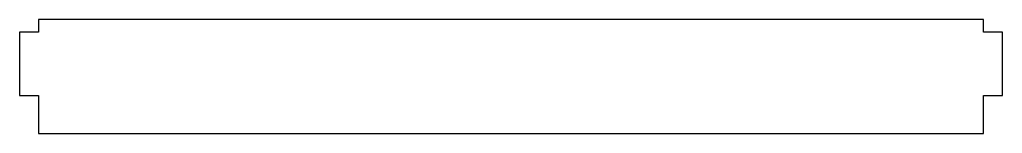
# Model space of a CAD drawing. Header units: millimetres. Extents: x 1 to 156, y 120 to 138.
import ezdxf

# ---------------------------------------------------------------- set-up
doc = ezdxf.new("R2010")
doc.units = ezdxf.units.MM
doc.layers.get('0').update_dxf_attribs({"linetype": 'CONTINUOUS'})

msp = doc.modelspace()

# ---------------------------------------------------------------- linework, layer by layer
for points in [[(152.88, 120), (152.88, 125.99), (155.88, 125.99), (155.88, 135.99), (152.88, 135.99), (152.88, 138), (3.74, 138), (3.74, 135.99), (0.74, 135.99), (0.74, 125.99), (3.74, 125.99), (3.74, 120)], [(3.74, 120), (152.88, 120), (152.88, 125.99), (155.88, 125.99), (155.88, 135.99), (152.88, 135.99), (152.88, 138), (3.74, 138), (3.74, 135.99), (0.74, 135.99), (0.74, 125.99), (3.74, 125.99)]]:
    msp.add_lwpolyline(points, close=True)

doc.saveas('drawing.dxf')
